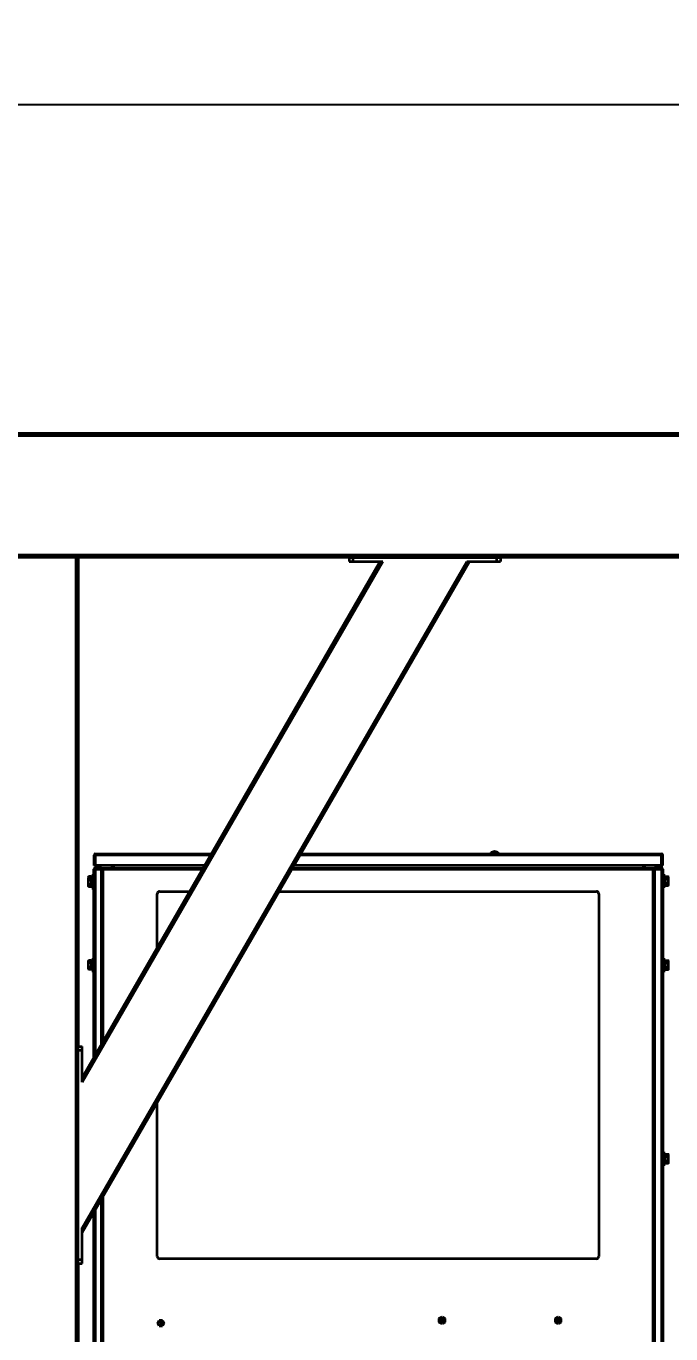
# Model space of a CAD drawing. Header units: millimetres. Extents: x 32496 to 166256, y 3504 to 23939.
# Drawn here: x 47864 to 48697, y 16720 to 18408 of the extents above; entities that cross this region are included whole.
import ezdxf

# ---------------------------------------------------------------- set-up
doc = ezdxf.new("R2010")
doc.units = ezdxf.units.MM
doc.header["$PDSIZE"] = -5
doc.layers.get('0').update_dxf_attribs({"lineweight": 35})
doc.layers.get('Defpoints').update_dxf_attribs({"lineweight": 18})
doc.styles.add('仿宋', font='simfang.ttf', dxfattribs={"width": 0.8})
doc.dimstyles.new('6倍', dxfattribs={"dimscale": 20, "dimtxt": 3.5, "dimasz": 2.5, "dimexe": 1.5, "dimexo": 0, "dimgap": 1, "dimtad": 1, "dimdec": 1, "dimdsep": 46, "dimtxsty": '仿宋', "dimblk": '_CAXARROW', "dimcen": 2.5, "dimdle": 5, "dimclrd": 4, "dimclre": 4, "dimclrt": 3, "dimadec": 0, "dimazin": 0, "dimtfac": 1, "dimtdec": 1, "dimtmove": 0, "dimatfit": 3, "dimfxl": 1, "dimtolj": 1, "dimarcsym": 0})

# ---------------------------------------------------------------- blocks, each defined once
blk = doc.blocks.new('_CAXARROW')
blk.add_hatch(color=0).paths.add_polyline_path([(0, 0), (-1, 0.125), (-1, -0.125)], flags=0)
blk = doc.blocks.new('*D5841')
at = {"color": 4, "linetype": 'Continuous', "lineweight": -2}
for p, q in [((39994.6, 17886.3), (39994.6, 18337.3)), ((52186.6, 17886.3), (52186.6, 18337.3)), ((40044.6, 18307.3), (52136.6, 18307.3))]:
    blk.add_line(p, q, dxfattribs=at)
at = {"layer": 'Defpoints', "color": 0}
for p in [(52186.6, 18307.3), (39994.6, 17886.3), (52186.6, 17886.3)]:
    blk.add_point(p, dxfattribs=at)
at = {"color": 4, "linetype": 'ByBlock', "lineweight": -2, "xscale": 50, "yscale": 50, "zscale": 50, "rotation": 180}
blk.add_blockref('_CAXARROW', (39994.6, 18307.3), dxfattribs=at)
at = {"color": 4, "linetype": 'ByBlock', "lineweight": -2, "xscale": 50, "yscale": 50, "zscale": 50}
blk.add_blockref('_CAXARROW', (52186.6, 18307.3), dxfattribs=at)
at = {"color": 3, "insert": (46090.6, 18362.3), "char_height": 70, "attachment_point": 5, "style": '仿宋'}
blk.add_mtext('\\A1;12192', dxfattribs=at)

msp = doc.modelspace()

# ---------------------------------------------------------------- linework, layer by layer
at = {"linetype": 'Continuous'}
for p, q in [((52008.64, 17879.349), (40048.64, 17879.349)), ((52008.64, 17882.349), (40172.64, 17882.349)), ((52008.64, 17725.349), (40048.64, 17725.349)), ((52008.64, 17722.349), (40048.64, 17722.349)), ((47931.64, 17722.349), (47831.64, 17722.349)), ((47928.64, 17722.349), (47928.64, 15203.349)), ((47931.64, 17722.349), (47931.64, 17091.323)), ((47936.64, 17051.323), (48321.17, 17717.349)), ((47936.64, 17045.323), (48324.634, 17717.349)), ((47936.64, 16857.323), (48433.176, 17717.349)), ((47936.64, 16851.323), (48436.64, 17717.349)), ((48281.17, 17722.349), (48476.64, 17722.349)), ((48281.17, 17722.349), (48281.17, 17717.349)), ((48281.17, 17717.349), (48324.634, 17717.349)), ((48286.17, 17722.349), (48286.17, 17717.349)), ((48433.176, 17717.349), (48476.64, 17717.349)), ((48471.64, 17722.349), (48471.64, 17717.349)), ((48476.64, 17722.349), (48476.64, 17717.349)), ((47953.44, 17338.149), (47951.94, 17338.149)), ((47951.94, 17338.149), (47951.94, 17324.849)), ((47953.44, 17338.149), (47953.44, 17324.849)), ((47953.64, 17339.849), (48103.22, 17339.849)), ((47953.64, 17324.849), (47953.64, 17339.849)), ((48102.238, 17338.149), (47953.64, 17338.149)), ((48684.64, 17338.149), (48217.709, 17338.149)), ((48218.69, 17339.849), (48684.64, 17339.849)), ((48464.301, 17340.682), (48464.295, 17340.682)), ((48466.661, 17340.682), (48464.301, 17340.682)), ((48471.618, 17340.682), (48466.661, 17340.682)), ((48473.985, 17340.682), (48471.618, 17340.682)), ((48684.64, 17324.849), (48684.64, 17339.849)), ((48684.84, 17338.149), (48686.34, 17338.149)), ((48684.84, 17324.849), (48684.84, 17338.149)), ((48686.34, 17324.849), (48686.34, 17338.149)), ((47953.44, 17324.849), (47951.94, 17324.849)), ((47951.94, 17319.949), (47961.64, 17319.949)), ((47951.94, 17198.994), (47951.94, 17319.949)), ((47961.64, 17321.349), (47953.34, 17321.349)), ((47953.34, 17320.149), (47953.34, 17321.349)), ((47961.64, 17320.149), (47953.34, 17320.149)), ((47953.34, 17319.949), (47953.34, 17080.248)), ((48094.56, 17324.849), (47953.64, 17324.849)), ((47961.64, 17321.349), (48092.539, 17321.349)), ((47961.64, 17094.625), (47961.64, 17321.349)), ((47963.34, 17321.349), (47963.34, 17097.569)), ((47963.84, 17321.349), (47963.84, 17319.649)), ((48091.558, 17319.649), (47963.84, 17319.649)), ((47975.64, 17321.349), (47975.64, 17324.849)), ((47977.14, 17324.849), (47977.14, 17321.349)), ((48673.44, 17319.649), (48207.028, 17319.649)), ((48208.009, 17321.349), (48675.64, 17321.349)), ((48684.64, 17324.849), (48210.03, 17324.849)), ((48661.14, 17321.349), (48661.14, 17324.849)), ((48662.64, 17324.849), (48662.64, 17321.349)), ((48673.44, 17321.349), (48673.44, 17319.649)), ((48673.94, 15308.349), (48673.94, 17321.349)), ((48684.94, 17321.349), (48675.64, 17321.349)), ((48675.64, 17321.349), (48675.64, 15308.349)), ((48684.94, 17320.149), (48675.64, 17320.149)), ((48675.64, 17319.949), (48686.34, 17319.949)), ((48684.84, 17324.849), (48686.34, 17324.849)), ((48684.94, 17320.149), (48684.94, 17321.349)), ((48684.94, 16307.849), (48684.94, 17319.949)), ((48686.34, 17319.949), (48686.34, 17198.981)), ((47944.74, 17310.322), (47945.011, 17310.593)), ((47944.74, 17310.322), (47944.74, 17308.572)), ((47944.74, 17308.572), (47945.011, 17308.843)), ((47944.74, 17297.625), (47944.74, 17308.572)), ((47945.04, 17310.622), (47945.011, 17310.593)), ((47945.04, 17308.872), (47945.011, 17308.843)), ((47948.44, 17310.622), (47945.04, 17310.622)), ((47948.44, 17308.872), (47945.04, 17308.872)), ((47948.44, 17306.03), (47945.04, 17306.03)), ((47948.44, 17310.622), (47948.469, 17310.593)), ((47948.44, 17308.872), (47948.469, 17308.843)), ((47948.74, 17310.322), (47948.469, 17310.593)), ((47948.74, 17308.572), (47948.469, 17308.843)), ((47948.74, 17308.547), (47948.74, 17310.322)), ((47950.34, 17310.199), (47948.74, 17310.199)), ((47948.74, 17297.625), (47948.74, 17308.572)), ((47950.34, 17308.449), (47948.74, 17308.449)), ((47951.94, 17313.849), (47950.34, 17313.849)), ((47950.34, 17313.849), (47950.34, 17312.099)), ((47951.94, 17312.099), (47950.34, 17312.099)), ((47950.34, 17312.099), (47950.34, 17294.099)), ((48686.34, 17313.849), (48687.94, 17313.849)), ((48687.94, 17295.849), (48687.94, 17313.849)), ((48687.94, 17310.199), (48689.54, 17310.199)), ((48689.54, 17310.322), (48689.84, 17310.622)), ((48689.54, 17299.375), (48689.54, 17310.322)), ((48689.84, 17310.622), (48693.24, 17310.622)), ((48689.84, 17307.735), (48693.24, 17307.735)), ((48689.84, 17301.962), (48693.24, 17301.962)), ((48693.54, 17310.322), (48693.24, 17310.622)), ((48693.54, 17299.375), (48693.54, 17310.322)), ((47944.74, 17297.625), (47945.011, 17297.354)), ((47948.44, 17300.256), (47945.04, 17300.256)), ((47948.44, 17297.325), (47945.04, 17297.325)), ((47948.74, 17297.625), (47948.469, 17297.354)), ((47950.34, 17297.749), (47948.74, 17297.749)), ((47951.94, 17294.099), (47950.34, 17294.099)), ((48033.64, 17219.332), (48033.64, 17288.349)), ((48036.64, 17291.349), (48075.218, 17291.349)), ((48190.689, 17291.349), (48600.64, 17291.349)), ((48603.64, 17288.349), (48603.64, 16820.349)), ((48686.34, 17295.849), (48687.94, 17295.849)), ((48687.94, 17299.499), (48689.54, 17299.499)), ((48689.54, 17299.375), (48689.84, 17299.075)), ((48689.84, 17299.075), (48693.24, 17299.075)), ((48693.54, 17299.375), (48693.24, 17299.075)), ((47944.74, 17201.822), (47945.011, 17202.093)), ((47944.74, 17190.875), (47944.74, 17201.822)), ((47945.04, 17202.122), (47945.011, 17202.093)), ((47948.44, 17202.122), (47945.04, 17202.122)), ((47948.44, 17202.122), (47948.469, 17202.093)), ((47948.74, 17201.822), (47948.469, 17202.093)), ((47948.74, 17190.875), (47948.74, 17201.822)), ((47950.34, 17201.699), (47948.74, 17201.699)), ((47951.94, 17205.349), (47950.34, 17205.349)), ((47950.34, 17205.349), (47950.34, 17187.349)), ((48686.34, 17205.349), (48687.94, 17205.349)), ((48687.94, 17187.349), (48687.94, 17205.349)), ((48687.94, 17201.699), (48689.54, 17201.699)), ((48689.54, 17201.822), (48689.84, 17202.122)), ((48689.54, 17190.875), (48689.54, 17201.822)), ((48689.84, 17202.122), (48693.24, 17202.122)), ((48693.54, 17201.822), (48693.24, 17202.122)), ((48693.54, 17190.875), (48693.54, 17201.822)), ((47944.74, 17190.875), (47945.011, 17190.604)), ((47948.44, 17199.28), (47945.04, 17199.28)), ((47948.44, 17193.506), (47945.04, 17193.506)), ((47948.44, 17190.575), (47945.04, 17190.575)), ((47948.74, 17190.875), (47948.469, 17190.604)), ((47950.34, 17190.999), (47948.74, 17190.999)), ((47951.94, 17187.349), (47950.34, 17187.349)), ((47951.94, 17193.73), (47951.94, 17198.994)), ((47951.94, 17077.824), (47951.94, 17193.73)), ((48686.34, 17198.981), (48686.34, 17193.718)), ((48686.34, 17193.718), (48686.34, 16948.981)), ((48686.34, 17187.349), (48687.94, 17187.349)), ((48687.94, 17190.999), (48689.54, 17190.999)), ((48689.54, 17190.875), (48689.84, 17190.575)), ((48689.84, 17199.235), (48693.24, 17199.235)), ((48689.84, 17193.462), (48693.24, 17193.462)), ((48689.84, 17190.575), (48693.24, 17190.575)), ((48693.54, 17190.875), (48693.24, 17190.575)), ((47931.64, 17091.323), (47936.64, 17091.323)), ((47931.64, 16811.323), (47931.64, 17091.323)), ((47931.64, 17086.323), (47936.64, 17086.323)), ((47936.64, 17045.323), (47936.64, 17091.323)), ((48033.64, 16820.349), (48033.64, 17019.332)), ((48686.34, 16955.349), (48687.94, 16955.349)), ((48686.34, 16948.981), (48686.34, 16943.718)), ((48687.94, 16937.349), (48687.94, 16955.349)), ((48687.94, 16951.699), (48689.54, 16951.699)), ((48689.54, 16951.822), (48689.84, 16952.122)), ((48689.54, 16940.875), (48689.54, 16951.822)), ((48689.84, 16952.122), (48693.24, 16952.122)), ((48689.84, 16949.235), (48693.24, 16949.235)), ((48693.54, 16951.822), (48693.24, 16952.122)), ((48693.54, 16940.875), (48693.54, 16951.822)), ((48686.34, 16943.718), (48686.34, 16698.981)), ((48686.34, 16937.349), (48687.94, 16937.349)), ((48687.94, 16940.999), (48689.54, 16940.999)), ((48689.54, 16940.875), (48689.84, 16940.575)), ((48689.84, 16943.462), (48693.24, 16943.462)), ((48689.84, 16940.575), (48693.24, 16940.575)), ((48693.54, 16940.875), (48693.24, 16940.575)), ((47963.34, 16897.569), (47963.34, 16028.128)), ((47953.34, 16880.248), (47953.34, 16307.849)), ((47961.64, 16031.073), (47961.64, 16894.625)), ((47951.94, 16698.994), (47951.94, 16877.824)), ((47936.64, 16811.323), (47936.64, 16857.323)), ((47931.64, 16816.323), (47936.64, 16816.323)), ((48600.64, 16817.349), (48036.64, 16817.349)), ((47931.64, 16811.323), (47936.64, 16811.323)), ((47931.64, 16811.323), (47931.64, 16113.936)), ((48034.214, 16734.189), (48036.235, 16737.689)), ((48036.235, 16730.689), (48034.214, 16734.189)), ((48040.277, 16737.689), (48036.235, 16737.689)), ((48036.235, 16730.689), (48040.277, 16730.689)), ((48037.756, 16736.289), (48038.756, 16736.289)), ((48037.756, 16736.164), (48037.756, 16736.289)), ((48038.543, 16736.164), (48037.756, 16735.872)), ((48038.543, 16736.164), (48037.756, 16736.164)), ((48037.756, 16735.705), (48037.756, 16735.872)), ((48037.756, 16735.705), (48038.543, 16735.414)), ((48037.756, 16735.414), (48038.543, 16735.414)), ((48037.756, 16735.289), (48037.756, 16735.414)), ((48038.756, 16735.289), (48037.756, 16735.289)), ((48037.777, 16734.893), (48037.756, 16734.789)), ((48037.756, 16734.684), (48037.756, 16734.789)), ((48037.756, 16734.684), (48037.777, 16734.58)), ((48037.756, 16733.747), (48037.862, 16733.747)), ((48037.756, 16732.997), (48037.756, 16733.747)), ((48037.862, 16732.997), (48037.756, 16732.997)), ((48037.777, 16732.58), (48037.756, 16732.455)), ((48037.756, 16732.455), (48037.777, 16732.33)), ((48037.841, 16734.997), (48037.777, 16734.893)), ((48037.777, 16734.58), (48037.841, 16734.476)), ((48037.841, 16732.684), (48037.777, 16732.58)), ((48037.777, 16732.33), (48037.841, 16732.226)), ((48037.926, 16735.059), (48037.841, 16734.997)), ((48037.841, 16734.476), (48037.926, 16734.414)), ((48037.905, 16732.747), (48037.841, 16732.684)), ((48037.841, 16732.226), (48037.905, 16732.164)), ((48037.862, 16735.789), (48038.756, 16736.101)), ((48038.756, 16735.476), (48037.862, 16735.789)), ((48037.862, 16734.809), (48037.884, 16734.872)), ((48037.862, 16734.809), (48037.862, 16734.664)), ((48037.884, 16734.601), (48037.862, 16734.664)), ((48038.394, 16733.164), (48037.862, 16733.747)), ((48037.862, 16733.58), (48038.33, 16733.059)), ((48037.862, 16733.58), (48037.862, 16732.997)), ((48037.862, 16732.455), (48037.884, 16732.559)), ((48037.884, 16732.351), (48037.862, 16732.455)), ((48037.884, 16734.872), (48037.926, 16734.934)), ((48037.926, 16734.539), (48037.884, 16734.601)), ((48037.884, 16732.559), (48037.926, 16732.622)), ((48037.926, 16732.289), (48037.884, 16732.351)), ((48037.99, 16732.789), (48037.905, 16732.747)), ((48037.905, 16732.164), (48037.99, 16732.122)), ((48038.032, 16735.101), (48037.926, 16735.059)), ((48037.926, 16734.934), (48037.99, 16734.976)), ((48037.99, 16734.497), (48037.926, 16734.539)), ((48037.926, 16734.414), (48038.032, 16734.372)), ((48037.926, 16732.622), (48038.054, 16732.705)), ((48038.054, 16732.205), (48037.926, 16732.289)), ((48037.99, 16734.976), (48038.054, 16734.997)), ((48038.054, 16734.476), (48037.99, 16734.497)), ((48038.054, 16732.809), (48037.99, 16732.789)), ((48037.99, 16732.122), (48038.054, 16732.101)), ((48038.181, 16735.122), (48038.032, 16735.101)), ((48038.139, 16734.372), (48038.032, 16734.372)), ((48038.118, 16734.997), (48038.054, 16734.997)), ((48038.054, 16734.476), (48038.118, 16734.476)), ((48038.16, 16732.83), (48038.054, 16732.809)), ((48038.054, 16732.705), (48038.181, 16732.726)), ((48038.181, 16732.184), (48038.054, 16732.205)), ((48038.054, 16732.101), (48038.16, 16732.08)), ((48038.075, 16734.08), (48038.224, 16734.08)), ((48038.075, 16734.039), (48038.075, 16734.08)), ((48038.224, 16734.039), (48038.075, 16734.039)), ((48038.118, 16734.997), (48038.181, 16734.976)), ((48038.181, 16734.497), (48038.118, 16734.476)), ((48038.139, 16734.205), (48038.118, 16734.184)), ((48038.118, 16734.184), (48038.224, 16734.08)), ((48038.224, 16734.039), (48038.118, 16733.934)), ((48038.118, 16733.934), (48038.139, 16733.914)), ((48038.139, 16734.372), (48038.245, 16734.414)), ((48038.266, 16734.08), (48038.139, 16734.205)), ((48038.139, 16733.914), (48038.266, 16734.039)), ((48038.16, 16732.83), (48038.352, 16732.83)), ((48038.352, 16732.08), (48038.16, 16732.08)), ((48038.181, 16735.122), (48038.33, 16735.122)), ((48038.181, 16734.976), (48038.224, 16734.934)), ((48038.224, 16734.539), (48038.181, 16734.497)), ((48038.33, 16732.726), (48038.181, 16732.726)), ((48038.181, 16732.184), (48038.33, 16732.184)), ((48038.224, 16734.934), (48038.266, 16734.872)), ((48038.266, 16734.601), (48038.224, 16734.539)), ((48038.245, 16734.414), (48038.309, 16734.476)), ((48038.266, 16734.872), (48038.288, 16734.809)), ((48038.288, 16734.664), (48038.266, 16734.601)), ((48038.394, 16734.205), (48038.266, 16734.08)), ((48038.266, 16734.039), (48038.394, 16733.914)), ((48038.33, 16735.018), (48038.288, 16735.018)), ((48038.373, 16734.893), (48038.288, 16735.018)), ((48038.288, 16734.664), (48038.288, 16734.809)), ((48038.309, 16734.476), (48038.373, 16734.58)), ((48038.309, 16734.08), (48038.415, 16734.184)), ((48038.309, 16734.08), (48038.458, 16734.08)), ((48038.458, 16734.039), (48038.309, 16734.039)), ((48038.415, 16733.934), (48038.309, 16734.039)), ((48038.479, 16735.101), (48038.33, 16735.122)), ((48038.33, 16735.018), (48038.458, 16734.997)), ((48038.33, 16733.059), (48038.394, 16733.018)), ((48038.33, 16732.726), (48038.458, 16732.705)), ((48038.458, 16732.205), (48038.33, 16732.184)), ((48038.458, 16732.809), (48038.352, 16732.83)), ((48038.352, 16732.08), (48038.458, 16732.101)), ((48038.394, 16734.789), (48038.373, 16734.893)), ((48038.373, 16734.58), (48038.394, 16734.684)), ((48038.394, 16734.789), (48038.394, 16734.684)), ((48038.415, 16734.184), (48038.394, 16734.205)), ((48038.394, 16733.914), (48038.415, 16733.934)), ((48038.479, 16733.122), (48038.394, 16733.164)), ((48038.394, 16733.018), (48038.479, 16732.997)), ((48038.458, 16734.997), (48038.522, 16734.976)), ((48038.458, 16734.08), (48038.458, 16734.039)), ((48038.522, 16732.789), (48038.458, 16732.809)), ((48038.458, 16732.705), (48038.586, 16732.622)), ((48038.586, 16732.289), (48038.458, 16732.205)), ((48038.458, 16732.101), (48038.522, 16732.122)), ((48038.586, 16735.059), (48038.479, 16735.101)), ((48038.479, 16733.122), (48038.522, 16733.122)), ((48038.522, 16732.997), (48038.479, 16732.997)), ((48038.522, 16734.976), (48038.586, 16734.934)), ((48038.586, 16734.559), (48038.522, 16734.518)), ((48038.522, 16734.414), (48038.522, 16734.518)), ((48038.522, 16734.414), (48038.586, 16734.434)), ((48038.607, 16733.705), (48038.522, 16733.726)), ((48038.522, 16733.622), (48038.522, 16733.726)), ((48038.522, 16733.622), (48038.586, 16733.58)), ((48038.586, 16733.164), (48038.522, 16733.122)), ((48038.522, 16732.997), (48038.607, 16733.018)), ((48038.607, 16732.747), (48038.522, 16732.789)), ((48038.522, 16732.122), (48038.607, 16732.164)), ((48038.671, 16734.997), (48038.586, 16735.059)), ((48038.586, 16734.934), (48038.628, 16734.872)), ((48038.628, 16734.622), (48038.586, 16734.559)), ((48038.586, 16734.434), (48038.671, 16734.497)), ((48038.586, 16733.58), (48038.628, 16733.518)), ((48038.628, 16733.226), (48038.586, 16733.164)), ((48038.586, 16732.622), (48038.628, 16732.559)), ((48038.628, 16732.351), (48038.586, 16732.289)), ((48038.692, 16733.622), (48038.607, 16733.705)), ((48038.607, 16733.018), (48038.692, 16733.101)), ((48038.671, 16732.684), (48038.607, 16732.747)), ((48038.607, 16732.164), (48038.671, 16732.226)), ((48038.628, 16734.872), (48038.649, 16734.809)), ((48038.649, 16734.684), (48038.628, 16734.622)), ((48038.628, 16733.518), (48038.649, 16733.414)), ((48038.649, 16733.33), (48038.628, 16733.226)), ((48038.628, 16732.559), (48038.649, 16732.455)), ((48038.649, 16732.455), (48038.628, 16732.351)), ((48038.649, 16734.684), (48038.649, 16734.809)), ((48038.649, 16733.33), (48038.649, 16733.414)), ((48038.735, 16734.893), (48038.671, 16734.997)), ((48038.671, 16734.497), (48038.735, 16734.601)), ((48038.735, 16732.58), (48038.671, 16732.684)), ((48038.671, 16732.226), (48038.735, 16732.33)), ((48038.735, 16733.539), (48038.692, 16733.622)), ((48038.692, 16733.101), (48038.735, 16733.184)), ((48038.756, 16734.789), (48038.735, 16734.893)), ((48038.735, 16734.601), (48038.756, 16734.705)), ((48038.756, 16733.393), (48038.735, 16733.539)), ((48038.735, 16733.184), (48038.756, 16733.309)), ((48038.756, 16732.455), (48038.735, 16732.58)), ((48038.735, 16732.33), (48038.756, 16732.455)), ((48038.756, 16736.289), (48038.756, 16736.101)), ((48038.756, 16735.476), (48038.756, 16735.289)), ((48038.756, 16734.789), (48038.756, 16734.705)), ((48038.756, 16733.393), (48038.756, 16733.309)), ((48040.277, 16737.689), (48042.297, 16734.189)), ((48042.297, 16734.189), (48040.277, 16730.689)), ((48397.24, 16740.158), (48401.24, 16742.467)), ((48397.24, 16740.158), (48397.24, 16735.539)), ((48401.24, 16733.23), (48397.24, 16735.539)), ((48398.965, 16738.449), (48399.865, 16738.449)), ((48398.965, 16738.321), (48398.965, 16738.449)), ((48399.665, 16738.321), (48398.965, 16738.321)), ((48398.99, 16737.683), (48398.965, 16737.581)), ((48398.965, 16737.529), (48398.965, 16737.581)), ((48398.965, 16737.529), (48398.99, 16737.427)), ((48399.04, 16737.759), (48398.99, 16737.683)), ((48398.99, 16737.427), (48399.09, 16737.325)), ((48399.665, 16738.321), (48399.04, 16737.759)), ((48399.09, 16737.325), (48399.19, 16737.274)), ((48399.115, 16737.581), (48399.165, 16737.683)), ((48399.115, 16737.581), (48399.115, 16737.529)), ((48399.165, 16737.453), (48399.115, 16737.529)), ((48399.165, 16737.683), (48399.865, 16738.321)), ((48399.24, 16737.402), (48399.165, 16737.453)), ((48399.19, 16737.274), (48399.34, 16737.249)), ((48399.365, 16737.376), (48399.24, 16737.402)), ((48399.44, 16737.249), (48399.34, 16737.249)), ((48399.365, 16737.376), (48399.465, 16737.376)), ((48399.44, 16737.249), (48399.615, 16737.274)), ((48399.59, 16737.402), (48399.465, 16737.376)), ((48399.665, 16737.453), (48399.59, 16737.402)), ((48399.615, 16737.274), (48399.715, 16737.325)), ((48399.715, 16737.529), (48399.665, 16737.453)), ((48399.715, 16737.529), (48399.84, 16737.529)), ((48399.715, 16737.325), (48399.815, 16737.427)), ((48399.815, 16737.427), (48399.84, 16737.529)), ((48399.865, 16738.449), (48399.865, 16738.321)), ((48400.065, 16738.449), (48400.215, 16738.449)), ((48400.065, 16737.249), (48400.065, 16738.449)), ((48400.215, 16737.249), (48400.065, 16737.249)), ((48400.215, 16738.449), (48400.215, 16737.453)), ((48400.365, 16737.632), (48400.215, 16737.453)), ((48400.215, 16737.249), (48400.365, 16737.427)), ((48400.365, 16737.632), (48400.365, 16737.427)), ((48400.59, 16738.015), (48400.565, 16737.989)), ((48400.565, 16737.989), (48400.715, 16737.836)), ((48400.715, 16737.836), (48400.565, 16737.683)), ((48400.565, 16737.683), (48400.59, 16737.657)), ((48400.715, 16737.887), (48400.59, 16738.015)), ((48400.59, 16737.657), (48400.715, 16737.785)), ((48400.715, 16738.066), (48400.765, 16738.066)), ((48400.715, 16737.887), (48400.715, 16738.066)), ((48400.715, 16737.606), (48400.715, 16737.785)), ((48400.765, 16737.606), (48400.715, 16737.606)), ((48400.765, 16738.066), (48400.765, 16737.887)), ((48400.89, 16738.015), (48400.765, 16737.887)), ((48400.765, 16737.836), (48400.915, 16737.989)), ((48400.915, 16737.683), (48400.765, 16737.836)), ((48400.765, 16737.785), (48400.89, 16737.657)), ((48400.765, 16737.785), (48400.765, 16737.606)), ((48400.915, 16737.989), (48400.89, 16738.015)), ((48400.89, 16737.657), (48400.915, 16737.683)), ((48401.115, 16738.091), (48401.365, 16738.091)), ((48401.115, 16737.938), (48401.115, 16738.091)), ((48401.365, 16737.938), (48401.115, 16737.938)), ((48401.24, 16742.467), (48405.24, 16740.158)), ((48405.24, 16735.539), (48401.24, 16733.23)), ((48401.365, 16738.449), (48401.515, 16738.449)), ((48401.365, 16738.091), (48401.365, 16738.449)), ((48401.365, 16737.249), (48401.365, 16737.938)), ((48401.515, 16737.249), (48401.365, 16737.249)), ((48401.515, 16738.449), (48401.515, 16738.091)), ((48401.515, 16738.091), (48402.115, 16738.091)), ((48401.94, 16737.938), (48401.515, 16737.938)), ((48401.515, 16737.249), (48402.115, 16737.938)), ((48401.94, 16737.938), (48401.515, 16737.453)), ((48401.515, 16737.938), (48401.515, 16737.453)), ((48402.115, 16738.091), (48402.115, 16737.938)), ((48402.315, 16738.449), (48402.465, 16738.449)), ((48402.315, 16737.249), (48402.315, 16738.449)), ((48402.54, 16737.249), (48402.315, 16737.249)), ((48402.815, 16738.449), (48402.465, 16737.504)), ((48402.465, 16738.449), (48402.465, 16737.504)), ((48402.54, 16737.249), (48402.915, 16738.321)), ((48402.815, 16738.449), (48403.015, 16738.449)), ((48402.915, 16738.321), (48403.29, 16737.249)), ((48403.365, 16737.504), (48403.015, 16738.449)), ((48403.515, 16737.249), (48403.29, 16737.249)), ((48403.365, 16738.449), (48403.515, 16738.449)), ((48403.365, 16737.504), (48403.365, 16738.449)), ((48403.515, 16738.449), (48403.515, 16737.249)), ((48405.24, 16735.539), (48405.24, 16740.158)), ((48547.24, 16740.158), (48551.24, 16742.467)), ((48547.24, 16740.158), (48547.24, 16735.539)), ((48551.24, 16733.23), (48547.24, 16735.539)), ((48548.965, 16738.449), (48549.865, 16738.449)), ((48548.965, 16738.321), (48548.965, 16738.449)), ((48549.665, 16738.321), (48548.965, 16738.321)), ((48548.99, 16737.683), (48548.965, 16737.581)), ((48548.965, 16737.529), (48548.965, 16737.581)), ((48548.965, 16737.529), (48548.99, 16737.427)), ((48549.04, 16737.759), (48548.99, 16737.683)), ((48548.99, 16737.427), (48549.09, 16737.325)), ((48549.665, 16738.321), (48549.04, 16737.759)), ((48549.09, 16737.325), (48549.19, 16737.274)), ((48549.115, 16737.581), (48549.165, 16737.683)), ((48549.115, 16737.581), (48549.115, 16737.529)), ((48549.165, 16737.453), (48549.115, 16737.529)), ((48549.165, 16737.683), (48549.865, 16738.321)), ((48549.24, 16737.402), (48549.165, 16737.453)), ((48549.19, 16737.274), (48549.34, 16737.249)), ((48549.365, 16737.376), (48549.24, 16737.402)), ((48549.44, 16737.249), (48549.34, 16737.249)), ((48549.365, 16737.376), (48549.465, 16737.376)), ((48549.44, 16737.249), (48549.615, 16737.274)), ((48549.59, 16737.402), (48549.465, 16737.376)), ((48549.665, 16737.453), (48549.59, 16737.402)), ((48549.615, 16737.274), (48549.715, 16737.325)), ((48549.715, 16737.529), (48549.665, 16737.453)), ((48549.715, 16737.529), (48549.84, 16737.529)), ((48549.715, 16737.325), (48549.815, 16737.427)), ((48549.815, 16737.427), (48549.84, 16737.529)), ((48549.865, 16738.449), (48549.865, 16738.321)), ((48550.065, 16738.449), (48550.215, 16738.449)), ((48550.065, 16737.249), (48550.065, 16738.449)), ((48550.215, 16737.249), (48550.065, 16737.249)), ((48550.215, 16738.449), (48550.215, 16737.453)), ((48550.365, 16737.632), (48550.215, 16737.453)), ((48550.215, 16737.249), (48550.365, 16737.427)), ((48550.365, 16737.632), (48550.365, 16737.427)), ((48550.59, 16738.015), (48550.565, 16737.989)), ((48550.565, 16737.989), (48550.715, 16737.836)), ((48550.715, 16737.836), (48550.565, 16737.683)), ((48550.565, 16737.683), (48550.59, 16737.657)), ((48550.715, 16737.887), (48550.59, 16738.015)), ((48550.59, 16737.657), (48550.715, 16737.785)), ((48550.715, 16738.066), (48550.765, 16738.066)), ((48550.715, 16737.887), (48550.715, 16738.066)), ((48550.715, 16737.606), (48550.715, 16737.785)), ((48550.765, 16737.606), (48550.715, 16737.606)), ((48550.765, 16738.066), (48550.765, 16737.887)), ((48550.89, 16738.015), (48550.765, 16737.887)), ((48550.765, 16737.836), (48550.915, 16737.989)), ((48550.915, 16737.683), (48550.765, 16737.836)), ((48550.765, 16737.785), (48550.89, 16737.657)), ((48550.765, 16737.785), (48550.765, 16737.606)), ((48550.915, 16737.989), (48550.89, 16738.015)), ((48550.89, 16737.657), (48550.915, 16737.683)), ((48551.115, 16738.091), (48551.365, 16738.091)), ((48551.115, 16737.938), (48551.115, 16738.091)), ((48551.365, 16737.938), (48551.115, 16737.938)), ((48551.24, 16742.467), (48555.24, 16740.158)), ((48555.24, 16735.539), (48551.24, 16733.23)), ((48551.365, 16738.449), (48551.515, 16738.449)), ((48551.365, 16738.091), (48551.365, 16738.449)), ((48551.365, 16737.249), (48551.365, 16737.938)), ((48551.515, 16737.249), (48551.365, 16737.249)), ((48551.515, 16738.449), (48551.515, 16738.091)), ((48551.515, 16738.091), (48552.115, 16738.091)), ((48551.94, 16737.938), (48551.515, 16737.938)), ((48551.515, 16737.249), (48552.115, 16737.938)), ((48551.94, 16737.938), (48551.515, 16737.453)), ((48551.515, 16737.938), (48551.515, 16737.453)), ((48552.115, 16738.091), (48552.115, 16737.938)), ((48552.315, 16738.449), (48552.465, 16738.449)), ((48552.315, 16737.249), (48552.315, 16738.449)), ((48552.54, 16737.249), (48552.315, 16737.249)), ((48552.465, 16738.449), (48552.465, 16737.504)), ((48552.815, 16738.449), (48552.465, 16737.504)), ((48552.54, 16737.249), (48552.915, 16738.321)), ((48552.815, 16738.449), (48553.015, 16738.449)), ((48552.915, 16738.321), (48553.29, 16737.249)), ((48553.365, 16737.504), (48553.015, 16738.449)), ((48553.515, 16737.249), (48553.29, 16737.249)), ((48553.365, 16738.449), (48553.515, 16738.449)), ((48553.365, 16737.504), (48553.365, 16738.449)), ((48553.515, 16738.449), (48553.515, 16737.249)), ((48555.24, 16735.539), (48555.24, 16740.158))]:
    msp.add_line(p, q, dxfattribs=at)
for centre, radius in [((48038.256, 16734.189), 3), ((48401.24, 16737.849), 2), ((48551.24, 16737.849), 2)]:
    msp.add_circle(centre, radius, dxfattribs=at)
for centre, radius, start, end in [((47953.64, 17338.149), 1.7, 90, 180), ((47953.64, 17338.149), 0.2, 90, 180), ((48462.432, 17342.349), 2.5, 270, 318.189685), ((48469.14, 17336.349), 6.5, 41.810315, 138.189685), ((48475.848, 17342.349), 2.5, 221.810315, 270), ((48684.64, 17338.149), 1.7, 0, 90), ((48684.64, 17338.149), 0.2, 0, 90), ((47953.34, 17319.949), 1.4, 90, 180), ((47953.34, 17319.949), 0.2, 90, 180), ((48684.94, 17319.949), 1.4, 0, 90), ((48684.94, 17319.949), 0.2, 0, 90), ((48690.782, 17308.048), 3.555, 39.136448, 39.501324), ((47947.554, 17299.915), 3.606, 218.710278, 219.133907), ((47948.877, 17301.105), 5.386, 224.124568, 224.565238), ((47944.604, 17301.104), 5.384, 315.434774, 315.875446), ((47945.925, 17299.916), 3.607, 320.864103, 321.289719), ((48036.64, 17288.349), 3, 90, 180), ((48600.64, 17288.349), 3, 0, 90), ((48692.298, 17301.65), 3.556, 219.136441, 219.500776), ((48690.782, 17199.548), 3.555, 39.136448, 39.501324), ((47947.554, 17193.165), 3.606, 218.710278, 219.133907), ((47948.877, 17194.355), 5.386, 224.124568, 224.565238), ((47944.604, 17194.354), 5.384, 315.434774, 315.875446), ((47945.925, 17193.166), 3.607, 320.864103, 321.289719), ((48692.298, 17193.15), 3.556, 219.136441, 219.500776), ((48690.782, 16949.548), 3.555, 39.136448, 39.501324), ((48692.298, 16943.15), 3.556, 219.136441, 219.500776), ((48036.64, 16820.349), 3, 180, 270), ((48600.64, 16820.349), 3, 270, 0)]:
    msp.add_arc(centre, radius, start, end, dxfattribs=at)
for points, knots in [([(47945.011, 17310.593), (47944.986, 17310.569), (47944.893, 17310.473), (47944.803, 17310.374), (47944.74, 17310.297)], [0, 0, 0, 0, 0.25506254, 1, 1, 1, 1]), ([(47945.011, 17308.843), (47944.986, 17308.819), (47944.893, 17308.723), (47944.803, 17308.624), (47944.74, 17308.547)], [0, 0, 0, 0, 0.25506254, 1, 1, 1, 1]), ([(47944.74, 17306.355), (47944.763, 17306.327), (47944.858, 17306.215), (47944.96, 17306.108), (47945.04, 17306.03)], [0, 0, 0, 0, 0.24440758, 1, 1, 1, 1]), ([(47948.74, 17306.355), (47948.717, 17306.327), (47948.621, 17306.215), (47948.519, 17306.108), (47948.44, 17306.03)], [0, 0, 0, 0, 0.24440758, 1, 1, 1, 1]), ([(47948.469, 17310.593), (47948.493, 17310.569), (47948.587, 17310.473), (47948.676, 17310.374), (47948.74, 17310.297)], [0, 0, 0, 0, 0.25506155, 1, 1, 1, 1]), ([(47948.469, 17308.843), (47948.493, 17308.819), (47948.587, 17308.723), (47948.676, 17308.624), (47948.74, 17308.547)], [0, 0, 0, 0, 0.25506155, 1, 1, 1, 1]), ([(48689.54, 17310.292), (48689.563, 17310.32), (48689.658, 17310.434), (48689.76, 17310.543), (48689.84, 17310.622)], [0, 0, 0, 0, 0.24455847, 1, 1, 1, 1]), ([(48689.84, 17307.735), (48689.813, 17307.762), (48689.709, 17307.868), (48689.61, 17307.979), (48689.54, 17308.065)], [0, 0, 0, 0, 0.25535242, 1, 1, 1, 1]), ([(48689.54, 17301.632), (48689.563, 17301.66), (48689.658, 17301.774), (48689.76, 17301.882), (48689.84, 17301.962)], [0, 0, 0, 0, 0.24455847, 1, 1, 1, 1]), ([(48693.525, 17310.31), (48693.503, 17310.336), (48693.412, 17310.444), (48693.315, 17310.547), (48693.24, 17310.622)], [0, 0, 0, 0, 0.24487813, 1, 1, 1, 1]), ([(48693.24, 17307.735), (48693.267, 17307.762), (48693.371, 17307.868), (48693.47, 17307.979), (48693.54, 17308.065)], [0, 0, 0, 0, 0.25535323, 1, 1, 1, 1]), ([(48693.54, 17301.632), (48693.517, 17301.66), (48693.421, 17301.774), (48693.319, 17301.882), (48693.24, 17301.962)], [0, 0, 0, 0, 0.24455845, 1, 1, 1, 1]), ([(47945.04, 17300.256), (47945.013, 17300.229), (47944.909, 17300.121), (47944.81, 17300.009), (47944.74, 17299.921)], [0, 0, 0, 0, 0.2552115, 1, 1, 1, 1]), ([(47944.757, 17297.64), (47944.776, 17297.615), (47944.858, 17297.518), (47944.944, 17297.424), (47945.011, 17297.355)], [0, 0, 0, 0, 0.24549562, 1, 1, 1, 1]), ([(47948.44, 17300.256), (47948.467, 17300.229), (47948.571, 17300.121), (47948.67, 17300.009), (47948.74, 17299.921)], [0, 0, 0, 0, 0.2552107, 1, 1, 1, 1]), ([(47948.723, 17297.64), (47948.703, 17297.615), (47948.622, 17297.518), (47948.536, 17297.424), (47948.469, 17297.355)], [0, 0, 0, 0, 0.24549738, 1, 1, 1, 1]), ([(48689.84, 17299.075), (48689.814, 17299.101), (48689.716, 17299.201), (48689.621, 17299.306), (48689.554, 17299.388)], [0, 0, 0, 0, 0.25504082, 1, 1, 1, 1]), ([(48693.24, 17299.075), (48693.267, 17299.102), (48693.371, 17299.208), (48693.47, 17299.319), (48693.54, 17299.405)], [0, 0, 0, 0, 0.25535323, 1, 1, 1, 1]), ([(47945.011, 17202.093), (47944.986, 17202.069), (47944.893, 17201.973), (47944.803, 17201.874), (47944.74, 17201.797)], [0, 0, 0, 0, 0.25506254, 1, 1, 1, 1]), ([(47948.469, 17202.093), (47948.493, 17202.069), (47948.587, 17201.973), (47948.676, 17201.874), (47948.74, 17201.797)], [0, 0, 0, 0, 0.25506155, 1, 1, 1, 1]), ([(48689.54, 17201.792), (48689.563, 17201.82), (48689.658, 17201.934), (48689.76, 17202.043), (48689.84, 17202.122)], [0, 0, 0, 0, 0.24455847, 1, 1, 1, 1]), ([(48693.525, 17201.81), (48693.503, 17201.836), (48693.412, 17201.944), (48693.315, 17202.047), (48693.24, 17202.122)], [0, 0, 0, 0, 0.24487813, 1, 1, 1, 1]), ([(47944.74, 17199.605), (47944.763, 17199.577), (47944.858, 17199.465), (47944.96, 17199.358), (47945.04, 17199.28)], [0, 0, 0, 0, 0.24440758, 1, 1, 1, 1]), ([(47945.04, 17193.506), (47945.013, 17193.479), (47944.909, 17193.371), (47944.81, 17193.259), (47944.74, 17193.171)], [0, 0, 0, 0, 0.2552115, 1, 1, 1, 1]), ([(47944.757, 17190.89), (47944.776, 17190.865), (47944.858, 17190.768), (47944.944, 17190.674), (47945.011, 17190.605)], [0, 0, 0, 0, 0.24549562, 1, 1, 1, 1]), ([(47948.74, 17199.605), (47948.717, 17199.577), (47948.621, 17199.465), (47948.519, 17199.358), (47948.44, 17199.28)], [0, 0, 0, 0, 0.24440758, 1, 1, 1, 1]), ([(47948.44, 17193.506), (47948.467, 17193.479), (47948.571, 17193.371), (47948.67, 17193.259), (47948.74, 17193.171)], [0, 0, 0, 0, 0.2552107, 1, 1, 1, 1]), ([(47948.723, 17190.889), (47948.703, 17190.865), (47948.622, 17190.768), (47948.536, 17190.674), (47948.469, 17190.605)], [0, 0, 0, 0, 0.24549738, 1, 1, 1, 1]), ([(48689.84, 17199.235), (48689.813, 17199.262), (48689.709, 17199.368), (48689.61, 17199.479), (48689.54, 17199.565)], [0, 0, 0, 0, 0.25535242, 1, 1, 1, 1]), ([(48689.54, 17193.132), (48689.563, 17193.16), (48689.658, 17193.274), (48689.76, 17193.382), (48689.84, 17193.462)], [0, 0, 0, 0, 0.24455847, 1, 1, 1, 1]), ([(48689.84, 17190.575), (48689.814, 17190.601), (48689.716, 17190.701), (48689.621, 17190.806), (48689.554, 17190.888)], [0, 0, 0, 0, 0.25504082, 1, 1, 1, 1]), ([(48693.24, 17199.235), (48693.267, 17199.262), (48693.371, 17199.368), (48693.47, 17199.479), (48693.54, 17199.565)], [0, 0, 0, 0, 0.25535323, 1, 1, 1, 1]), ([(48693.54, 17193.132), (48693.517, 17193.16), (48693.421, 17193.274), (48693.319, 17193.382), (48693.24, 17193.462)], [0, 0, 0, 0, 0.24455845, 1, 1, 1, 1]), ([(48693.24, 17190.575), (48693.267, 17190.602), (48693.371, 17190.708), (48693.47, 17190.819), (48693.54, 17190.905)], [0, 0, 0, 0, 0.25535323, 1, 1, 1, 1]), ([(48689.54, 16951.792), (48689.563, 16951.82), (48689.658, 16951.934), (48689.76, 16952.043), (48689.84, 16952.122)], [0, 0, 0, 0, 0.24455847, 1, 1, 1, 1]), ([(48689.84, 16949.235), (48689.813, 16949.262), (48689.709, 16949.368), (48689.61, 16949.479), (48689.54, 16949.565)], [0, 0, 0, 0, 0.25535242, 1, 1, 1, 1]), ([(48693.525, 16951.81), (48693.503, 16951.836), (48693.412, 16951.944), (48693.315, 16952.047), (48693.24, 16952.122)], [0, 0, 0, 0, 0.24487813, 1, 1, 1, 1]), ([(48693.24, 16949.235), (48693.267, 16949.262), (48693.371, 16949.368), (48693.47, 16949.479), (48693.54, 16949.565)], [0, 0, 0, 0, 0.25535323, 1, 1, 1, 1]), ([(48689.54, 16943.132), (48689.563, 16943.16), (48689.658, 16943.274), (48689.76, 16943.382), (48689.84, 16943.462)], [0, 0, 0, 0, 0.24455847, 1, 1, 1, 1]), ([(48689.84, 16940.575), (48689.814, 16940.601), (48689.716, 16940.701), (48689.621, 16940.806), (48689.554, 16940.888)], [0, 0, 0, 0, 0.25504082, 1, 1, 1, 1]), ([(48693.54, 16943.132), (48693.517, 16943.16), (48693.421, 16943.274), (48693.319, 16943.382), (48693.24, 16943.462)], [0, 0, 0, 0, 0.24455845, 1, 1, 1, 1]), ([(48693.24, 16940.575), (48693.267, 16940.602), (48693.371, 16940.708), (48693.47, 16940.819), (48693.54, 16940.905)], [0, 0, 0, 0, 0.25535323, 1, 1, 1, 1])]:
    msp.add_open_spline(points, degree=3, knots=knots, dxfattribs=at)
for points in [[(47945.04, 17306.03), (47944.932, 17305.814), (47944.831, 17305.594), (47944.74, 17305.37)], [(47948.44, 17306.03), (47948.548, 17305.814), (47948.649, 17305.594), (47948.74, 17305.37)], [(48689.54, 17307.076), (48689.631, 17307.299), (48689.732, 17307.519), (48689.84, 17307.735)], [(48689.84, 17301.962), (48689.732, 17302.178), (48689.631, 17302.398), (48689.54, 17302.622)], [(48693.54, 17307.076), (48693.449, 17307.299), (48693.348, 17307.519), (48693.24, 17307.735)], [(48693.24, 17301.962), (48693.348, 17302.178), (48693.449, 17302.398), (48693.54, 17302.622)], [(47944.74, 17300.916), (47944.831, 17300.692), (47944.932, 17300.473), (47945.04, 17300.256)], [(47948.74, 17300.916), (47948.649, 17300.692), (47948.548, 17300.473), (47948.44, 17300.256)], [(47945.04, 17199.28), (47944.932, 17199.064), (47944.831, 17198.844), (47944.74, 17198.62)], [(47944.74, 17194.166), (47944.831, 17193.942), (47944.932, 17193.722), (47945.04, 17193.506)], [(47948.44, 17199.28), (47948.548, 17199.064), (47948.649, 17198.844), (47948.74, 17198.62)], [(47948.74, 17194.166), (47948.649, 17193.942), (47948.548, 17193.722), (47948.44, 17193.506)], [(48689.54, 17198.576), (48689.631, 17198.799), (48689.732, 17199.019), (48689.84, 17199.235)], [(48689.84, 17193.462), (48689.732, 17193.678), (48689.631, 17193.898), (48689.54, 17194.122)], [(48693.54, 17198.576), (48693.449, 17198.799), (48693.348, 17199.019), (48693.24, 17199.235)], [(48693.24, 17193.462), (48693.348, 17193.678), (48693.449, 17193.898), (48693.54, 17194.122)], [(48689.54, 16948.576), (48689.631, 16948.799), (48689.732, 16949.019), (48689.84, 16949.235)], [(48693.54, 16948.576), (48693.449, 16948.799), (48693.348, 16949.019), (48693.24, 16949.235)], [(48689.84, 16943.462), (48689.732, 16943.678), (48689.631, 16943.898), (48689.54, 16944.122)], [(48693.24, 16943.462), (48693.348, 16943.678), (48693.449, 16943.898), (48693.54, 16944.122)]]:
    msp.add_open_spline(points, degree=3, dxfattribs=at)

# ---------------------------------------------------------------- dimensions: what is measured, and where the dimension line sits
at = {"color": 6}
dim = msp.add_linear_dim(base=(52186.64, 18307.346), p1=(39994.64, 17886.349), p2=(52186.64, 17886.349), dimstyle='6倍', dxfattribs=at)
dim.commit()
dim.dimension.update_dxf_attribs({"geometry": '*D5841', "text_midpoint": (46090.64, 18362.346)})

doc.saveas('drawing.dxf')
